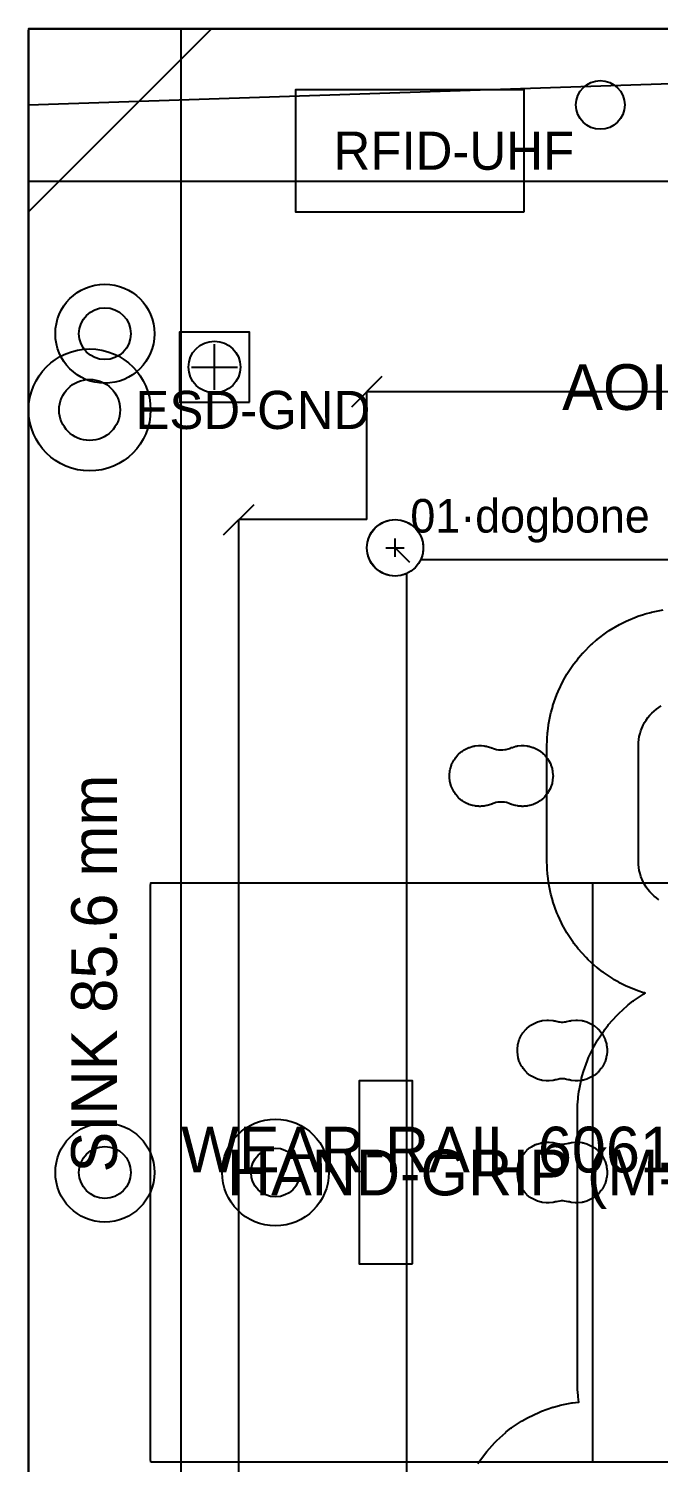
# Model space of a CAD drawing. Header units: metres. Extents: x -26 to 187, y -129 to 38.
# Drawn here: x -25 to 16.3, y -59 to 35 of the extents above; entities that cross this region are included whole.
import ezdxf

# ---------------------------------------------------------------- set-up
doc = ezdxf.new("R2010")
doc.units = ezdxf.units.M
for name, color, linetype in [('AOI开窗', 143, 'Continuous'), ('RFID追溯', 5, 'Continuous'), ('人机工程手柄', 3, 'Continuous'), ('刀路序号', 32, 'Continuous'), ('压扣压舌', 31, 'Continuous'), ('导流倒角', 14, 'Continuous'), ('嵌件螺母', 34, 'Continuous'), ('工程尺寸', 7, 'Continuous'), ('工程注记', 7, 'Continuous'), ('氮气保护', 130, 'Continuous'), ('沉板区', 1, 'Continuous'), ('治具外形', 8, 'Continuous'), ('清角刀路', 30, 'Continuous'), ('耐磨导轨', 4, 'Continuous'), ('避位区', 6, 'Continuous'), ('配件层', 4, 'Continuous'), ('防呆切角', 33, 'Continuous'), ('防静电接地', 6, 'Continuous')]:
    doc.layers.add(name, color=color, linetype=linetype)

msp = doc.modelspace()

# ---------------------------------------------------------------- linework, layer by layer
at = {"layer": 'RFID追溯'}
msp.add_lwpolyline([(7.5, 23), (7.5, 31), (-7.5, 31), (-7.5, 23), (7.5, 23)], close=True, dxfattribs=at)
at = {"layer": '人机工程手柄'}
for points in [[(-16.991, -58.991), (-17, -58.804), (-17, -21.196), (-16.991, -21.009), (-16.804, -21), (87.804, -21), (87.991, -21.009), (88, -21.196), (88, -58.804), (87.991, -58.991), (87.804, -59), (-16.804, -59), (-16.991, -58.991)], [(12.009, -58.991), (12, -58.804), (12, -21.196), (12.009, -21.009), (12.196, -21), (116.804, -21), (116.991, -21.009), (117, -21.196), (117, -58.804), (116.991, -58.991), (116.804, -59), (12.196, -59), (12.009, -58.991)]]:
    msp.add_lwpolyline(points, close=True, dxfattribs=at)
at = {"layer": '压扣压舌'}
msp.add_lwpolyline([(0.19, -46), (0.19, -34), (-3.31, -34), (-3.31, -46), (0.19, -46)], close=True, dxfattribs=at)
for radius in [3.5, 1.6]:
    msp.add_circle((-8.81, -40), radius, dxfattribs=at)
at = {"layer": '导流倒角'}
for points in [[(15, -12), (15.01, -11.804), (15.029, -11.609), (15.058, -11.415), (15.105, -11.224), (15.162, -11.037), (15.312, -10.675), (15.405, -10.502), (15.506, -10.333), (15.623, -10.176), (15.747, -10.024), (15.879, -9.879), (16.024, -9.747), (16.176, -9.623), (16.502, -9.405)], [(16.333, -22.114), (16.176, -21.997), (16.024, -21.873), (15.747, -21.596), (15.623, -21.444), (15.506, -21.287), (15.405, -21.118), (15.312, -20.945), (15.162, -20.583), (15.105, -20.396), (15.058, -20.205), (15.029, -20.011), (15.01, -19.816), (15, -19.62), (15, -12)]]:
    msp.add_lwpolyline(points, dxfattribs=at)
at = {"layer": '嵌件螺母'}
for p, q in [((-12.81, 11.31), (-12.81, 14.31)), ((-14.31, 12.81), (-11.31, 12.81))]:
    msp.add_line(p, q, dxfattribs=at)
msp.add_lwpolyline([(-10.51, 10.51), (-10.51, 15.11), (-15.11, 15.11), (-15.11, 10.51), (-10.51, 10.51)], close=True, dxfattribs=at)
at = {"layer": '工程尺寸'}
for p, q in [((-3.81, 10.21), (-1.81, 12.21)), ((-2.81, 2.81), (-2.81, 11.21)), ((-2.81, 11.21), (102.81, 11.21)), ((-12.21, 1.81), (-10.21, 3.81)), ((-2.81, 2.81), (-11.21, 2.81)), ((-11.21, -82.81), (-11.21, 2.81))]:
    msp.add_line(p, q, dxfattribs=at)
at = {"layer": '工程注记'}
msp.add_line((-25, 23), (-13, 35), dxfattribs=at)
at = {"layer": '氮气保护'}
msp.add_lwpolyline([(4.47, -59.087), (4.579, -58.924), (5.047, -58.294), (5.574, -57.712), (5.712, -57.574), (6.294, -57.046), (6.331, -57.016), (6.641, -56.774), (6.68, -56.745), (7.333, -56.309), (7.375, -56.284), (7.717, -56.09), (7.759, -56.067), (8.469, -55.731), (8.469, -55.731), (8.65, -55.657), (9.389, -55.392), (9.436, -55.378), (9.814, -55.273), (9.862, -55.261), (10.632, -55.108), (10.68, -55.101), (11.07, -55.053), (11.095, -55.05), (11.053, -54.71), (11.043, -54.613), (11.014, -54.221), (11.01, -54.123), (11, -53.731), (11, -36.049), (11.01, -35.657), (11.014, -35.559), (11.043, -35.167), (11.053, -35.07), (11.101, -34.68), (11.108, -34.632), (11.261, -33.862), (11.273, -33.814), (11.378, -33.436), (11.392, -33.389), (11.657, -32.65), (11.731, -32.469), (12.067, -31.759), (12.09, -31.717), (12.284, -31.375), (12.309, -31.333), (12.745, -30.68), (12.774, -30.641), (13.016, -30.331), (13.046, -30.294), (13.574, -29.712), (13.712, -29.574), (14.294, -29.046), (14.331, -29.016), (14.641, -28.774), (14.68, -28.745), (15.333, -28.309), (15.375, -28.284), (15.447, -28.243), (15.389, -28.228), (15.342, -28.214), (14.969, -28.09), (14.923, -28.074), (14.198, -27.774), (14.154, -27.753), (13.803, -27.576), (13.717, -27.53), (13.375, -27.336), (13.333, -27.311), (12.68, -26.875), (12.641, -26.846), (12.331, -26.604), (12.294, -26.574), (11.712, -26.046), (11.574, -25.908), (11.046, -25.326), (11.016, -25.289), (10.774, -24.979), (10.745, -24.94), (10.309, -24.287), (10.284, -24.245), (10.09, -23.903), (10.067, -23.861), (9.731, -23.151), (9.657, -22.97), (9.392, -22.231), (9.378, -22.184), (9.273, -21.806), (9.261, -21.758), (9.108, -20.988), (9.101, -20.94), (9.053, -20.55), (9.043, -20.453), (9.014, -20.061), (9.01, -19.963), (9, -19.571), (9, -12.049), (9.01, -11.657), (9.014, -11.559), (9.043, -11.167), (9.053, -11.07), (9.101, -10.68), (9.108, -10.632), (9.261, -9.862), (9.273, -9.814), (9.378, -9.436), (9.392, -9.389), (9.657, -8.65), (9.731, -8.469), (10.067, -7.759), (10.09, -7.717), (10.284, -7.375), (10.309, -7.333), (10.745, -6.68), (10.774, -6.641), (11.016, -6.331), (11.078, -6.256), (11.334, -5.958), (11.367, -5.922), (11.922, -5.367), (11.958, -5.334), (12.256, -5.078), (12.293, -5.047), (12.924, -4.579), (13.087, -4.47), (13.76, -4.067), (13.803, -4.044), (14.154, -3.867), (14.198, -3.846), (14.923, -3.546), (14.969, -3.53), (15.342, -3.406), (15.436, -3.378), (15.814, -3.273), (15.862, -3.261), (16.632, -3.108)], dxfattribs=at)
at = {"layer": '沉板区'}
msp.add_lwpolyline([(-0.2, -79.276), (-0.2, -0.724), (-0.252, -0.749), (-0.423, -0.81), (-0.599, -0.854), (-0.779, -0.881), (-0.96, -0.89), (-1.142, -0.881), (-1.321, -0.854), (-1.497, -0.81), (-1.668, -0.749), (-1.832, -0.671), (-1.988, -0.578), (-2.134, -0.47), (-2.269, -0.348), (-2.39, -0.213), (-2.499, -0.067), (-2.592, 0.088), (-2.67, 0.252), (-2.731, 0.423), (-2.775, 0.599), (-2.801, 0.779), (-2.81, 0.96), (-2.801, 1.142), (-2.775, 1.321), (-2.731, 1.497), (-2.67, 1.668), (-2.592, 1.832), (-2.499, 1.988), (-2.39, 2.134), (-2.269, 2.269), (-2.134, 2.39), (-1.988, 2.499), (-1.832, 2.592), (-1.668, 2.67), (-1.497, 2.731), (-1.321, 2.775), (-1.142, 2.801), (-0.96, 2.81), (-0.779, 2.801), (-0.599, 2.775), (-0.423, 2.731), (-0.252, 2.67), (-0.088, 2.592), (0.067, 2.499), (0.213, 2.39), (0.348, 2.269), (0.47, 2.134), (0.578, 1.988), (0.671, 1.832), (0.749, 1.668), (0.81, 1.497), (0.854, 1.321), (0.881, 1.142), (0.89, 0.96), (0.881, 0.779), (0.854, 0.599), (0.81, 0.423), (0.749, 0.252), (0.724, 0.2), (99.276, 0.2)], dxfattribs=at)
at = {"layer": '治具外形'}
for p, q in [((-25, 30), (125, 35)), ((-15, -115), (-15, 35)), ((-25, 25), (125, 25))]:
    msp.add_line(p, q, dxfattribs=at)
msp.add_lwpolyline([(-24.99, -114.99), (-25, -114.836), (-25, 34.836), (-24.99, 34.99), (-24.836, 35), (124.836, 35), (124.99, 34.99), (125, 34.836), (125, -114.836), (124.99, -114.99), (124.836, -115), (-24.836, -115), (-24.99, -114.99)], dxfattribs=at)
msp.add_circle((12.5, 30), 1.6, dxfattribs=at)
at = {"layer": '清角刀路'}
for p, q in [((-1.56, 0.96), (-0.36, 0.96)), ((-0.96, 0.36), (-0.96, 1.56)), ((0, 0), (-0.96, 0.96))]:
    msp.add_line(p, q, dxfattribs=at)
msp.add_circle((-0.96, 0.96), 1.85, dxfattribs=at)
at = {"layer": '耐磨导轨'}
msp.add_lwpolyline([(-15, -115), (-15, 35), (-25, 35), (-25, -115), (-15, -115)], close=True, dxfattribs=at)
for centre, radius in [((-20, 15), 3.25), ((-20, 15), 1.7), ((-20, -40), 3.25), ((-20, -40), 1.7)]:
    msp.add_circle(centre, radius, dxfattribs=at)
at = {"layer": '避位区'}
for points in [[(2.637, -14.366), (2.634, -14.341), (2.61, -14.098), (2.607, -14.049), (2.607, -13.951), (2.61, -13.902), (2.629, -13.708), (2.636, -13.659), (2.655, -13.563), (2.667, -13.516), (2.738, -13.282), (2.746, -13.258), (2.764, -13.213), (2.775, -13.191), (2.891, -12.975), (2.916, -12.933), (2.97, -12.852), (2.999, -12.813), (3.155, -12.624), (3.171, -12.605), (3.205, -12.571), (3.224, -12.555), (3.413, -12.399), (3.452, -12.37), (3.533, -12.316), (3.575, -12.291), (3.748, -12.199), (3.792, -12.178), (3.882, -12.14), (3.929, -12.124), (4.163, -12.053), (4.186, -12.046), (4.234, -12.037), (4.259, -12.034), (4.502, -12.01), (4.551, -12.007), (4.649, -12.007), (4.698, -12.01), (4.892, -12.029), (4.941, -12.036), (5.037, -12.055), (5.084, -12.067), (5.318, -12.138), (5.342, -12.146), (5.361, -12.153), (5.374, -12.158), (5.493, -12.204), (5.625, -12.245), (5.693, -12.261), (5.83, -12.284), (5.899, -12.29), (6.038, -12.294), (6.107, -12.291), (6.245, -12.275), (6.313, -12.262), (6.447, -12.227), (6.546, -12.194), (6.611, -12.17), (6.682, -12.14), (6.729, -12.124), (6.963, -12.053), (6.986, -12.046), (7.034, -12.037), (7.059, -12.034), (7.302, -12.01), (7.351, -12.007), (7.449, -12.007), (7.498, -12.01), (7.692, -12.029), (7.741, -12.036), (7.837, -12.055), (7.884, -12.067), (8.071, -12.124), (8.118, -12.14), (8.208, -12.178), (8.252, -12.199), (8.468, -12.314), (8.489, -12.326), (8.53, -12.353), (8.549, -12.368), (8.738, -12.523), (8.775, -12.556), (8.844, -12.625), (8.877, -12.662), (9.001, -12.813), (9.03, -12.852), (9.084, -12.933), (9.109, -12.975), (9.225, -13.191), (9.236, -13.213), (9.254, -13.258), (9.262, -13.282), (9.333, -13.516), (9.345, -13.563), (9.364, -13.659), (9.371, -13.708), (9.395, -13.951), (9.397, -13.976), (9.397, -14.024), (9.395, -14.049), (9.371, -14.292), (9.364, -14.341), (9.345, -14.437), (9.333, -14.484), (9.262, -14.718), (9.254, -14.742), (9.236, -14.787), (9.225, -14.809), (9.109, -15.025), (9.084, -15.067), (9.03, -15.148), (9.001, -15.187), (8.845, -15.376), (8.829, -15.395), (8.795, -15.429), (8.776, -15.445), (8.587, -15.601), (8.548, -15.63), (8.467, -15.684), (8.425, -15.709), (8.209, -15.825), (8.187, -15.836), (8.142, -15.854), (8.118, -15.862), (7.884, -15.933), (7.837, -15.945), (7.741, -15.964), (7.692, -15.971), (7.498, -15.99), (7.449, -15.993), (7.351, -15.993), (7.302, -15.99), (7.108, -15.971), (7.059, -15.964), (6.963, -15.945), (6.916, -15.933), (6.682, -15.862), (6.658, -15.854), (6.632, -15.845), (6.616, -15.839), (6.524, -15.802), (6.404, -15.763), (6.344, -15.748), (6.22, -15.724), (6.157, -15.716), (6.031, -15.708), (5.969, -15.708), (5.843, -15.716), (5.78, -15.724), (5.656, -15.748), (5.596, -15.763), (5.476, -15.802), (5.384, -15.839), (5.368, -15.845), (5.342, -15.854), (5.318, -15.862), (5.084, -15.933), (5.037, -15.945), (4.941, -15.964), (4.892, -15.971), (4.698, -15.99), (4.649, -15.993), (4.551, -15.993), (4.502, -15.99), (4.308, -15.971), (4.259, -15.964), (4.163, -15.945), (4.116, -15.933), (3.882, -15.862), (3.858, -15.854), (3.813, -15.836), (3.791, -15.825), (3.575, -15.709), (3.533, -15.684), (3.452, -15.63), (3.413, -15.601), (3.224, -15.445), (3.205, -15.429), (3.171, -15.395), (3.155, -15.376), (2.999, -15.187), (2.97, -15.148), (2.916, -15.067), (2.891, -15.025), (2.799, -14.852), (2.778, -14.808), (2.74, -14.718), (2.724, -14.671), (2.653, -14.437), (2.646, -14.414), (2.637, -14.366)], [(7.087, -31.634), (7.096, -31.586), (7.103, -31.563), (7.188, -31.282), (7.196, -31.258), (7.214, -31.213), (7.225, -31.191), (7.341, -30.975), (7.366, -30.933), (7.42, -30.852), (7.449, -30.813), (7.605, -30.624), (7.621, -30.605), (7.655, -30.571), (7.674, -30.555), (7.863, -30.399), (7.902, -30.37), (7.983, -30.316), (8.025, -30.291), (8.198, -30.199), (8.242, -30.178), (8.332, -30.14), (8.379, -30.124), (8.613, -30.053), (8.636, -30.046), (8.684, -30.037), (8.709, -30.034), (9.001, -30.005), (9.026, -30.003), (9.074, -30.003), (9.099, -30.005), (9.391, -30.034), (9.416, -30.037), (9.464, -30.046), (9.487, -30.053), (9.529, -30.065), (9.601, -30.084), (9.708, -30.108), (9.78, -30.122), (9.853, -30.13), (9.926, -30.135), (10.074, -30.135), (10.147, -30.13), (10.22, -30.122), (10.292, -30.108), (10.399, -30.084), (10.471, -30.065), (10.513, -30.053), (10.536, -30.046), (10.584, -30.037), (10.609, -30.034), (10.901, -30.005), (10.926, -30.003), (10.974, -30.003), (10.999, -30.005), (11.291, -30.034), (11.316, -30.037), (11.364, -30.046), (11.387, -30.053), (11.621, -30.124), (11.668, -30.14), (11.758, -30.178), (11.802, -30.199), (12.018, -30.314), (12.039, -30.326), (12.08, -30.353), (12.099, -30.368), (12.326, -30.555), (12.345, -30.571), (12.379, -30.605), (12.395, -30.624), (12.551, -30.813), (12.58, -30.852), (12.634, -30.933), (12.659, -30.975), (12.751, -31.148), (12.772, -31.192), (12.81, -31.282), (12.826, -31.329), (12.897, -31.563), (12.904, -31.586), (12.913, -31.634), (12.916, -31.659), (12.94, -31.902), (12.943, -31.951), (12.943, -32.049), (12.94, -32.098), (12.921, -32.292), (12.914, -32.341), (12.895, -32.437), (12.883, -32.484), (12.812, -32.718), (12.804, -32.742), (12.786, -32.787), (12.775, -32.809), (12.659, -33.025), (12.634, -33.067), (12.58, -33.148), (12.551, -33.187), (12.427, -33.338), (12.394, -33.375), (12.325, -33.444), (12.288, -33.477), (12.099, -33.632), (12.08, -33.647), (12.039, -33.674), (12.018, -33.686), (11.802, -33.801), (11.758, -33.822), (11.668, -33.86), (11.621, -33.876), (11.387, -33.947), (11.364, -33.954), (11.316, -33.963), (11.291, -33.966), (11.048, -33.99), (10.999, -33.993), (10.901, -33.993), (10.852, -33.99), (10.609, -33.966), (10.584, -33.963), (10.536, -33.954), (10.513, -33.947), (10.471, -33.935), (10.399, -33.916), (10.292, -33.892), (10.147, -33.87), (10.074, -33.865), (10, -33.862), (9.926, -33.865), (9.853, -33.87), (9.708, -33.892), (9.601, -33.916), (9.529, -33.935), (9.487, -33.947), (9.464, -33.954), (9.416, -33.963), (9.391, -33.966), (9.148, -33.99), (9.099, -33.993), (9.001, -33.993), (8.952, -33.99), (8.709, -33.966), (8.684, -33.963), (8.636, -33.954), (8.613, -33.947), (8.379, -33.876), (8.332, -33.86), (8.242, -33.822), (8.198, -33.801), (7.982, -33.686), (7.961, -33.674), (7.92, -33.647), (7.901, -33.632), (7.712, -33.477), (7.675, -33.444), (7.606, -33.375), (7.573, -33.338), (7.449, -33.187), (7.42, -33.148), (7.366, -33.067), (7.341, -33.025), (7.225, -32.809), (7.214, -32.787), (7.196, -32.742), (7.188, -32.718), (7.117, -32.484), (7.105, -32.437), (7.086, -32.341), (7.079, -32.292), (7.06, -32.098), (7.057, -32.049), (7.057, -31.951), (7.06, -31.902), (7.084, -31.659), (7.087, -31.634)], [(7.196, -40.742), (7.188, -40.718), (7.117, -40.484), (7.105, -40.437), (7.086, -40.341), (7.079, -40.292), (7.06, -40.098), (7.057, -40.049), (7.057, -39.951), (7.06, -39.902), (7.079, -39.708), (7.086, -39.659), (7.105, -39.563), (7.117, -39.516), (7.188, -39.282), (7.196, -39.258), (7.214, -39.213), (7.225, -39.191), (7.341, -38.975), (7.366, -38.933), (7.42, -38.852), (7.449, -38.813), (7.573, -38.662), (7.606, -38.625), (7.675, -38.556), (7.712, -38.523), (7.901, -38.368), (7.92, -38.353), (7.961, -38.326), (7.982, -38.314), (8.241, -38.175), (8.263, -38.164), (8.308, -38.146), (8.332, -38.138), (8.566, -38.067), (8.613, -38.055), (8.709, -38.036), (8.758, -38.029), (8.952, -38.01), (9.001, -38.007), (9.099, -38.007), (9.148, -38.01), (9.391, -38.034), (9.416, -38.037), (9.464, -38.046), (9.487, -38.053), (9.536, -38.068), (9.593, -38.083), (9.679, -38.104), (9.795, -38.124), (9.853, -38.131), (9.971, -38.138), (10.029, -38.138), (10.147, -38.131), (10.205, -38.124), (10.321, -38.104), (10.407, -38.083), (10.464, -38.068), (10.466, -38.067), (10.513, -38.055), (10.609, -38.036), (10.658, -38.029), (10.852, -38.01), (10.901, -38.007), (10.999, -38.007), (11.048, -38.01), (11.291, -38.034), (11.316, -38.037), (11.364, -38.046), (11.387, -38.053), (11.621, -38.124), (11.668, -38.14), (11.758, -38.178), (11.802, -38.199), (12.018, -38.314), (12.039, -38.326), (12.08, -38.353), (12.099, -38.368), (12.288, -38.523), (12.325, -38.556), (12.394, -38.625), (12.427, -38.662), (12.551, -38.813), (12.58, -38.852), (12.634, -38.933), (12.659, -38.975), (12.775, -39.191), (12.786, -39.213), (12.804, -39.258), (12.812, -39.282), (12.897, -39.563), (12.904, -39.586), (12.913, -39.634), (12.916, -39.659), (12.94, -39.902), (12.943, -39.951), (12.943, -40.049), (12.94, -40.098), (12.921, -40.292), (12.914, -40.341), (12.895, -40.437), (12.883, -40.484), (12.812, -40.718), (12.804, -40.742), (12.786, -40.787), (12.775, -40.809), (12.659, -41.025), (12.634, -41.067), (12.58, -41.148), (12.551, -41.187), (12.427, -41.338), (12.394, -41.375), (12.325, -41.444), (12.288, -41.477), (12.099, -41.632), (12.08, -41.647), (12.039, -41.674), (12.018, -41.686), (11.802, -41.801), (11.758, -41.822), (11.668, -41.86), (11.621, -41.876), (11.387, -41.947), (11.364, -41.954), (11.316, -41.963), (11.291, -41.966), (11.048, -41.99), (10.999, -41.993), (10.901, -41.993), (10.852, -41.99), (10.609, -41.966), (10.584, -41.963), (10.536, -41.954), (10.513, -41.947), (10.471, -41.935), (10.399, -41.916), (10.292, -41.892), (10.147, -41.87), (10.074, -41.865), (10, -41.862), (9.926, -41.865), (9.853, -41.87), (9.708, -41.892), (9.601, -41.916), (9.529, -41.935), (9.487, -41.947), (9.464, -41.954), (9.416, -41.963), (9.391, -41.966), (9.148, -41.99), (9.099, -41.993), (9.001, -41.993), (8.952, -41.99), (8.709, -41.966), (8.684, -41.963), (8.636, -41.954), (8.613, -41.947), (8.379, -41.876), (8.332, -41.86), (8.242, -41.822), (8.198, -41.801), (7.982, -41.686), (7.961, -41.674), (7.92, -41.647), (7.901, -41.632), (7.712, -41.477), (7.675, -41.444), (7.606, -41.375), (7.573, -41.338), (7.449, -41.187), (7.42, -41.148), (7.366, -41.067), (7.341, -41.025), (7.225, -40.809), (7.214, -40.787), (7.196, -40.742)]]:
    msp.add_lwpolyline(points, dxfattribs=at)
at = {"layer": '配件层'}
msp.add_circle((-12.81, 12.81), 1.7, dxfattribs=at)
at = {"layer": '防呆切角'}
msp.add_lwpolyline([(-25, -115), (110, -115), (125, -100), (125, 35), (-25, 35), (-25, -115)], close=True, dxfattribs=at)
at = {"layer": '防静电接地'}
for radius in [4, 2]:
    msp.add_circle((-21, 10), radius, dxfattribs=at)

# ---------------------------------------------------------------- texts
at = {"layer": 'AOI开窗'}
msp.add_text('AOI-45DEG-CHAMFER (OCCL<=83.5%)', height=3, dxfattribs=at).set_placement((10, 10))
at = {"layer": 'RFID追溯'}
msp.add_text('RFID-UHF', height=2.5, dxfattribs=at).set_placement((-5, 25.75))
at = {"layer": '人机工程手柄'}
msp.add_text('HAND-GRIP (M=1.2kg)', height=3, dxfattribs=at).set_placement((-12, -41.5))
at = {"layer": '刀路序号'}
msp.add_text('01·dogbone', height=2.2, dxfattribs=at).set_placement((0.04, 1.96))
at = {"layer": '工程尺寸'}
msp.add_text('SINK 85.6 mm', height=3, rotation=90, dxfattribs=at).set_placement((-19.21, -40))
at = {"layer": '耐磨导轨'}
msp.add_text('WEAR-RAIL 6061_T6_ANODIZED', height=3, dxfattribs=at).set_placement((-15, -40))
at = {"layer": '防静电接地'}
msp.add_text('ESD-GND', height=2.5, dxfattribs=at).set_placement((-18, 8.75))

doc.saveas('drawing.dxf')
